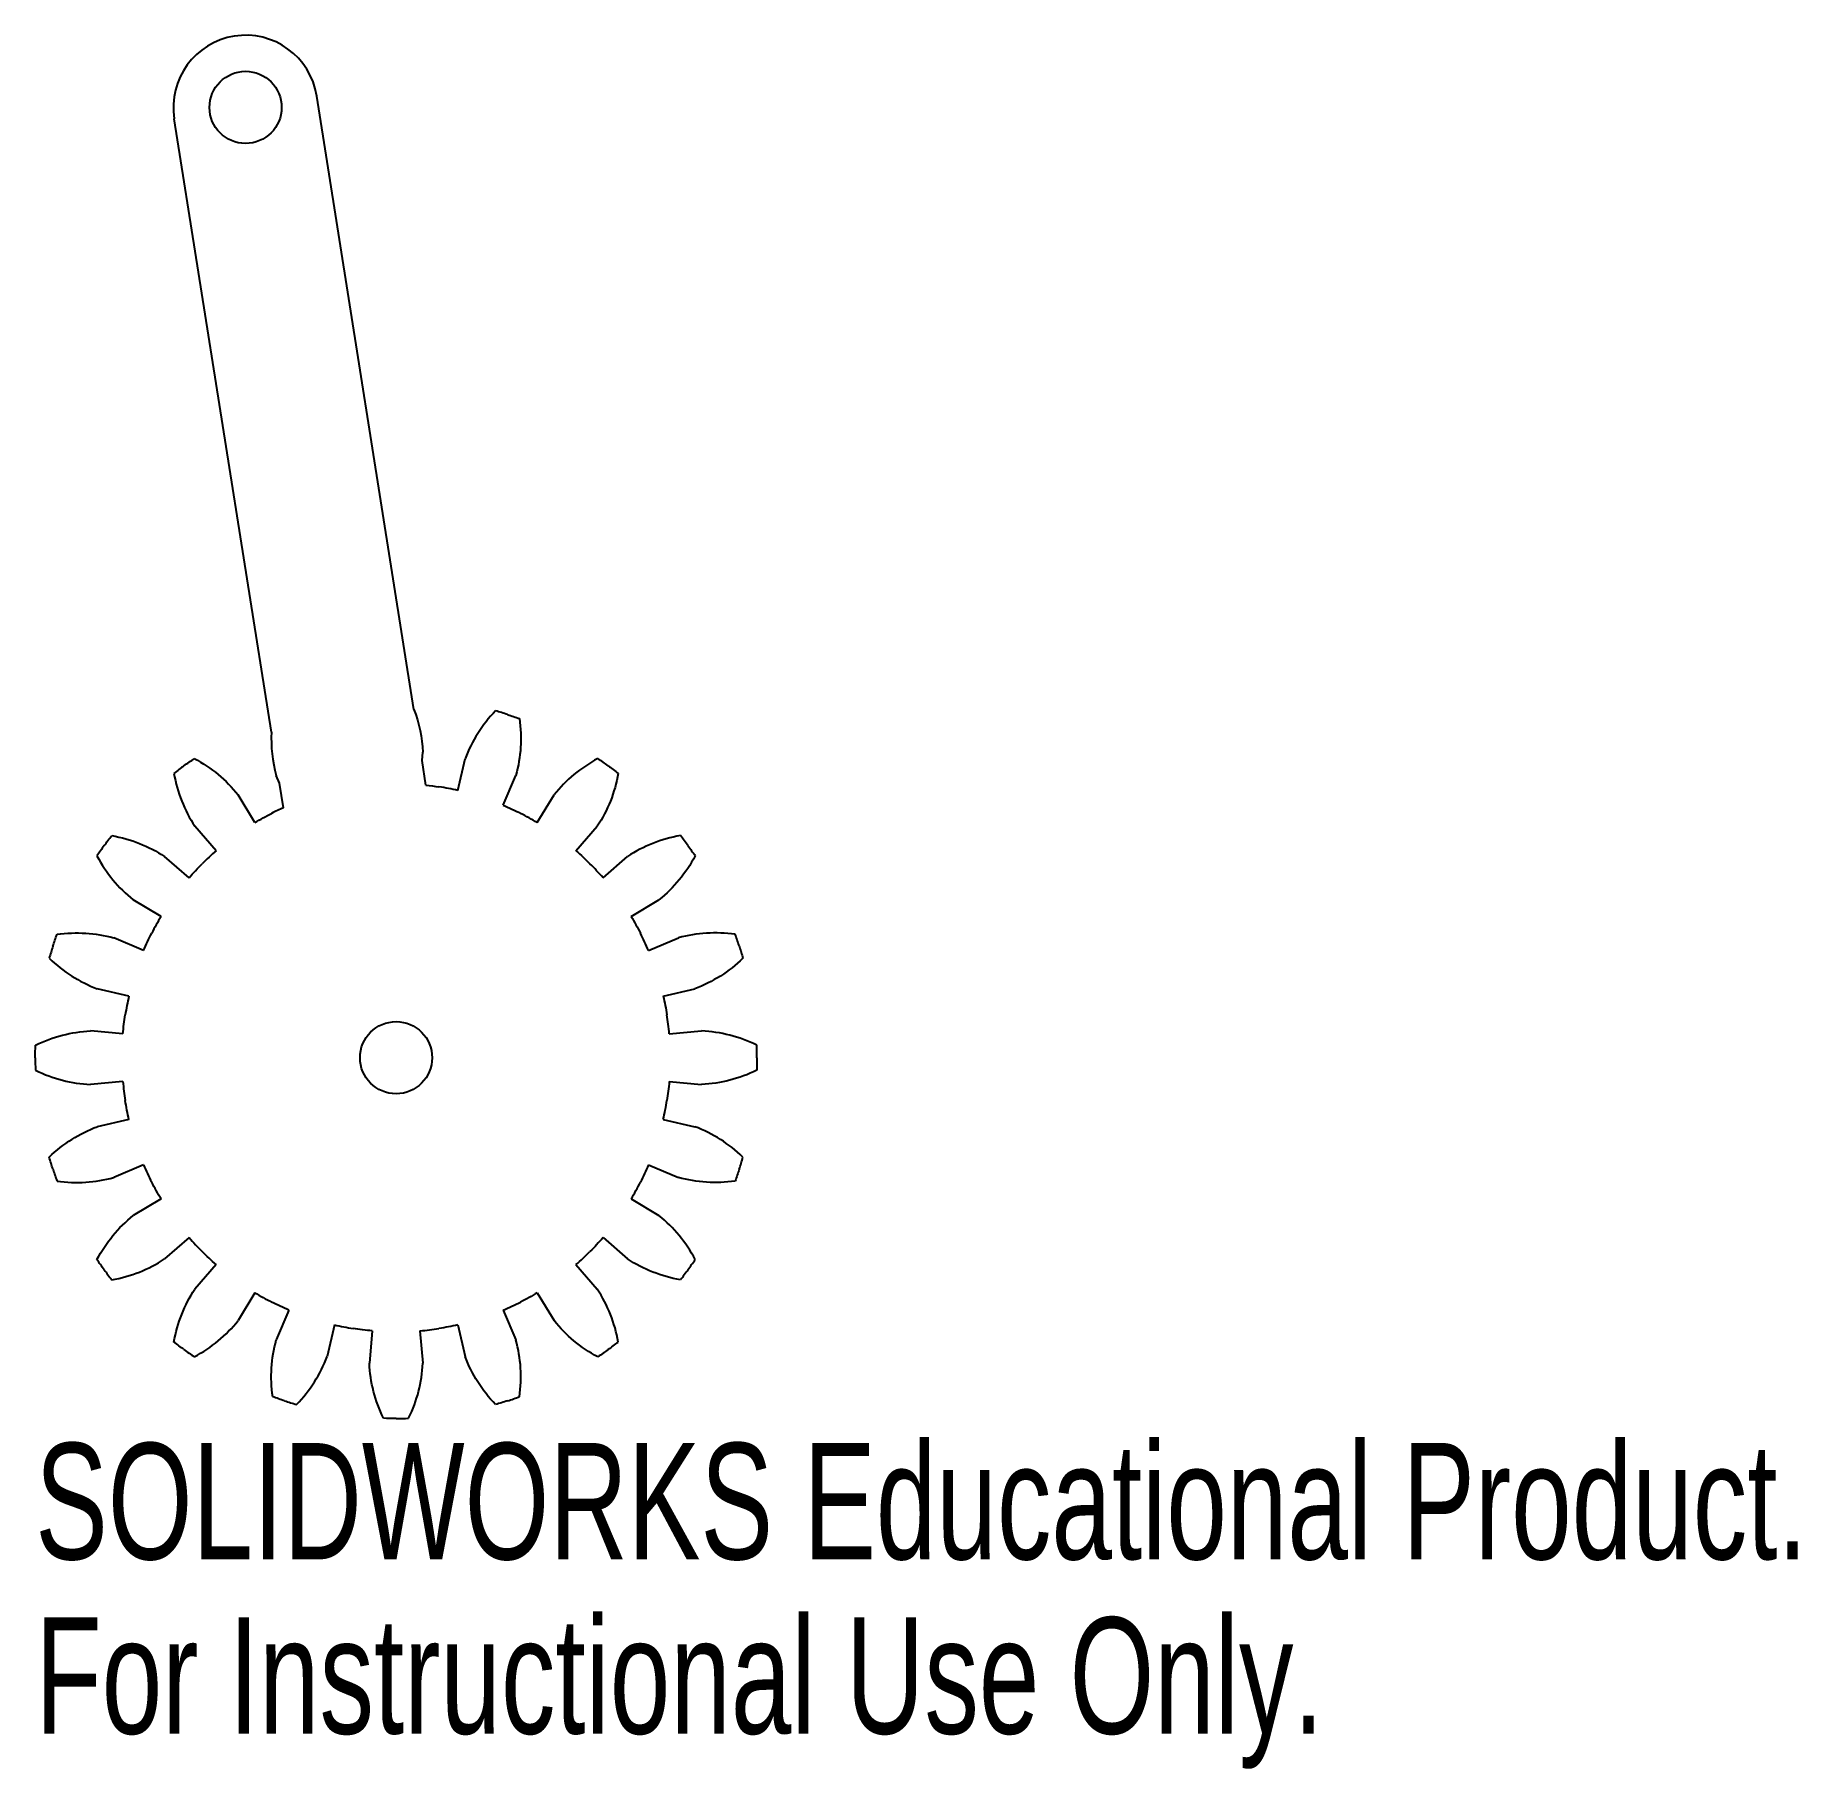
# Model space of a CAD drawing. Header units: millimetres. Extents: x -15 to 58.3, y -29.6 to 42.5.
import ezdxf

# ---------------------------------------------------------------- set-up
doc = ezdxf.new("R2010")
doc.units = ezdxf.units.MM
doc.styles.add('SLDTEXTSTYLE0', font='TXT', dxfattribs={"width": 0.7})

msp = doc.modelspace()

# ---------------------------------------------------------------- linework, layer by layer
at = {"color": 7, "linetype": 'Continuous', "lineweight": 25}
for p, q in [((0.744, 14.478), (-3.294, 39.977)), ((-5.182, 13.539), (-9.22, 39.038)), ((1.081, 12.354), (1.111, 12.701)), ((-4.845, 11.415), (-4.982, 11.736)), ((1.243, 11.332), (1.081, 12.354)), ((2.564, 11.108), (2.868, 12.423)), ((4.454, 10.494), (4.982, 11.736)), ((-4.684, 10.394), (-4.845, 11.415)), ((-5.871, 9.772), (-6.567, 10.929)), ((5.871, 9.772), (6.567, 10.929)), ((-7.479, 8.604), (-8.365, 9.623)), ((7.479, 8.604), (8.365, 9.623)), ((-8.604, 7.479), (-9.623, 8.365)), ((8.604, 7.479), (9.623, 8.365)), ((-9.772, 5.871), (-10.929, 6.567)), ((9.772, 5.871), (10.929, 6.567)), ((-10.494, 4.454), (-11.736, 4.982)), ((10.494, 4.454), (11.736, 4.982)), ((-11.108, 2.564), (-12.423, 2.868)), ((11.108, 2.564), (12.423, 2.868)), ((-11.357, 0.994), (-12.701, 1.111)), ((11.357, 0.994), (12.701, 1.111)), ((-11.357, -0.994), (-12.701, -1.111)), ((11.357, -0.994), (12.701, -1.111)), ((-11.108, -2.564), (-12.423, -2.868)), ((11.108, -2.564), (12.423, -2.868)), ((-10.494, -4.454), (-11.736, -4.982)), ((10.494, -4.454), (11.736, -4.982)), ((-9.772, -5.871), (-10.929, -6.567)), ((9.772, -5.871), (10.929, -6.567)), ((-8.604, -7.479), (-9.623, -8.365)), ((8.604, -7.479), (9.623, -8.365)), ((-7.479, -8.604), (-8.365, -9.623)), ((7.479, -8.604), (8.365, -9.623)), ((-5.871, -9.772), (-6.567, -10.929)), ((5.871, -9.772), (6.567, -10.929)), ((-4.454, -10.494), (-4.982, -11.736)), ((4.454, -10.494), (4.982, -11.736)), ((-2.564, -11.108), (-2.868, -12.423)), ((-0.994, -11.357), (-1.111, -12.701)), ((0.994, -11.357), (1.111, -12.701)), ((2.564, -11.108), (2.868, -12.423))]:
    msp.add_line(p, q, dxfattribs=at)
for centre in [(-6.257, 39.508), (0, 0)]:
    msp.add_circle(centre, 1.5, dxfattribs=at)
msp.add_arc((-6.257, 39.508), 3, 9, 189, dxfattribs=at)
for points in [[(0.744, 14.478), (0.96, 13.905), (1.082, 13.313), (1.111, 12.701)], [(4.135, 14.419), (3.572, 13.834), (3.15, 13.169), (2.868, 12.423)], [(4.635, 14.266), (4.469, 14.32), (4.302, 14.371), (4.135, 14.419)], [(4.635, 14.266), (4.801, 14.212), (4.966, 14.155), (5.13, 14.095)], [(5.13, 14.095), (5.242, 13.292), (5.192, 12.505), (4.982, 11.736)], [(-5.182, 13.539), (-5.21, 12.928), (-5.143, 12.327), (-4.982, 11.736)], [(-8.817, 12.135), (-8.958, 12.033), (-9.097, 11.928), (-9.235, 11.82)], [(-9.235, 11.82), (-9.093, 11.021), (-8.802, 10.289), (-8.365, 9.623)], [(-8.817, 12.135), (-8.676, 12.238), (-8.533, 12.338), (-8.388, 12.436)], [(-8.388, 12.436), (-7.672, 12.053), (-7.065, 11.551), (-6.567, 10.929)], [(8.388, 12.436), (7.672, 12.053), (7.065, 11.551), (6.567, 10.929)], [(9.235, 11.82), (9.093, 11.021), (8.802, 10.289), (8.365, 9.623)], [(8.817, 12.135), (8.676, 12.238), (8.533, 12.338), (8.388, 12.436)], [(8.817, 12.135), (8.958, 12.033), (9.097, 11.928), (9.235, 11.82)], [(1.243, 11.332), (1.424, 11.313), (1.604, 11.288), (1.783, 11.26)], [(2.564, 11.108), (2.306, 11.168), (2.045, 11.218), (1.783, 11.26)], [(-4.684, 10.394), (-4.85, 10.319), (-5.014, 10.24), (-5.176, 10.158)], [(4.454, 10.494), (4.699, 10.39), (4.939, 10.278), (5.176, 10.158)], [(-5.871, 9.772), (-5.644, 9.909), (-5.412, 10.037), (-5.176, 10.158)], [(5.871, 9.772), (5.644, 9.909), (5.412, 10.037), (5.176, 10.158)], [(-12.135, 8.817), (-12.238, 8.676), (-12.338, 8.533), (-12.436, 8.388)], [(-12.135, 8.817), (-12.033, 8.958), (-11.928, 9.097), (-11.82, 9.235)], [(-11.82, 9.235), (-11.021, 9.093), (-10.289, 8.802), (-9.623, 8.365)], [(11.82, 9.235), (11.021, 9.093), (10.289, 8.802), (9.623, 8.365)], [(12.135, 8.817), (12.033, 8.958), (11.928, 9.097), (11.82, 9.235)], [(12.135, 8.817), (12.238, 8.676), (12.338, 8.533), (12.436, 8.388)], [(-12.436, 8.388), (-12.053, 7.672), (-11.551, 7.065), (-10.929, 6.567)], [(-8.604, 7.479), (-8.43, 7.68), (-8.249, 7.874), (-8.061, 8.061)], [(-7.479, 8.604), (-7.68, 8.43), (-7.874, 8.249), (-8.061, 8.061)], [(7.479, 8.604), (7.68, 8.43), (7.874, 8.249), (8.061, 8.061)], [(8.604, 7.479), (8.43, 7.68), (8.249, 7.874), (8.061, 8.061)], [(12.436, 8.388), (12.053, 7.672), (11.551, 7.065), (10.929, 6.567)], [(-9.772, 5.871), (-9.909, 5.644), (-10.037, 5.412), (-10.158, 5.176)], [(9.772, 5.871), (9.909, 5.644), (10.037, 5.412), (10.158, 5.176)], [(-14.266, 4.635), (-14.212, 4.801), (-14.155, 4.966), (-14.095, 5.13)], [(-14.095, 5.13), (-13.292, 5.242), (-12.505, 5.192), (-11.736, 4.982)], [(-10.494, 4.454), (-10.39, 4.699), (-10.278, 4.939), (-10.158, 5.176)], [(10.494, 4.454), (10.39, 4.699), (10.278, 4.939), (10.158, 5.176)], [(14.095, 5.13), (13.292, 5.242), (12.505, 5.192), (11.736, 4.982)], [(14.266, 4.635), (14.212, 4.801), (14.155, 4.966), (14.095, 5.13)], [(-14.266, 4.635), (-14.32, 4.469), (-14.371, 4.302), (-14.419, 4.135)], [(14.266, 4.635), (14.32, 4.469), (14.371, 4.302), (14.419, 4.135)], [(-14.419, 4.135), (-13.834, 3.572), (-13.169, 3.15), (-12.423, 2.868)], [(14.419, 4.135), (13.834, 3.572), (13.169, 3.15), (12.423, 2.868)], [(-11.108, 2.564), (-11.168, 2.306), (-11.218, 2.045), (-11.26, 1.783)], [(11.108, 2.564), (11.168, 2.306), (11.218, 2.045), (11.26, 1.783)], [(-11.357, 0.994), (-11.334, 1.258), (-11.301, 1.522), (-11.26, 1.783)], [(11.357, 0.994), (11.334, 1.258), (11.301, 1.522), (11.26, 1.783)], [(-14.991, 0.523), (-14.261, 0.878), (-13.498, 1.074), (-12.701, 1.111)], [(14.991, 0.523), (14.261, 0.878), (13.498, 1.074), (12.701, 1.111)], [(-15, 0), (-15, 0.175), (-14.997, 0.349), (-14.991, 0.523)], [(15, 0), (15, 0.175), (14.997, 0.349), (14.991, 0.523)], [(15, 0), (15, -0.175), (14.997, -0.349), (14.991, -0.523)], [(-15, 0), (-15, -0.175), (-14.997, -0.349), (-14.991, -0.523)], [(-14.991, -0.523), (-14.261, -0.878), (-13.498, -1.074), (-12.701, -1.111)], [(14.991, -0.523), (14.261, -0.878), (13.498, -1.074), (12.701, -1.111)], [(-11.357, -0.994), (-11.334, -1.258), (-11.301, -1.522), (-11.26, -1.783)], [(11.357, -0.994), (11.334, -1.258), (11.301, -1.522), (11.26, -1.783)], [(-11.108, -2.564), (-11.168, -2.306), (-11.218, -2.045), (-11.26, -1.783)], [(11.108, -2.564), (11.168, -2.306), (11.218, -2.045), (11.26, -1.783)], [(-14.419, -4.135), (-13.834, -3.572), (-13.169, -3.15), (-12.423, -2.868)], [(14.419, -4.135), (13.834, -3.572), (13.169, -3.15), (12.423, -2.868)], [(-14.266, -4.635), (-14.32, -4.469), (-14.371, -4.302), (-14.419, -4.135)], [(14.266, -4.635), (14.32, -4.469), (14.371, -4.302), (14.419, -4.135)], [(-14.266, -4.635), (-14.212, -4.801), (-14.155, -4.966), (-14.095, -5.13)], [(-14.095, -5.13), (-13.292, -5.242), (-12.505, -5.192), (-11.736, -4.982)], [(-10.494, -4.454), (-10.39, -4.699), (-10.278, -4.939), (-10.158, -5.176)], [(10.494, -4.454), (10.39, -4.699), (10.278, -4.939), (10.158, -5.176)], [(14.095, -5.13), (13.292, -5.242), (12.505, -5.192), (11.736, -4.982)], [(14.266, -4.635), (14.212, -4.801), (14.155, -4.966), (14.095, -5.13)], [(-9.772, -5.871), (-9.909, -5.644), (-10.037, -5.412), (-10.158, -5.176)], [(9.772, -5.871), (9.909, -5.644), (10.037, -5.412), (10.158, -5.176)], [(-12.436, -8.388), (-12.053, -7.672), (-11.551, -7.065), (-10.929, -6.567)], [(12.436, -8.388), (12.053, -7.672), (11.551, -7.065), (10.929, -6.567)], [(-8.604, -7.479), (-8.43, -7.68), (-8.249, -7.874), (-8.061, -8.061)], [(8.604, -7.479), (8.43, -7.68), (8.249, -7.874), (8.061, -8.061)], [(-12.135, -8.817), (-12.238, -8.676), (-12.338, -8.533), (-12.436, -8.388)], [(-11.82, -9.235), (-11.021, -9.093), (-10.289, -8.802), (-9.623, -8.365)], [(-7.479, -8.604), (-7.68, -8.43), (-7.874, -8.249), (-8.061, -8.061)], [(7.479, -8.604), (7.68, -8.43), (7.874, -8.249), (8.061, -8.061)], [(11.82, -9.235), (11.021, -9.093), (10.289, -8.802), (9.623, -8.365)], [(12.135, -8.817), (12.238, -8.676), (12.338, -8.533), (12.436, -8.388)], [(-12.135, -8.817), (-12.033, -8.958), (-11.928, -9.097), (-11.82, -9.235)], [(12.135, -8.817), (12.033, -8.958), (11.928, -9.097), (11.82, -9.235)], [(-9.235, -11.82), (-9.093, -11.021), (-8.802, -10.289), (-8.365, -9.623)], [(-5.871, -9.772), (-5.644, -9.909), (-5.412, -10.037), (-5.176, -10.158)], [(-4.454, -10.494), (-4.699, -10.39), (-4.939, -10.278), (-5.176, -10.158)], [(4.454, -10.494), (4.699, -10.39), (4.939, -10.278), (5.176, -10.158)], [(5.871, -9.772), (5.644, -9.909), (5.412, -10.037), (5.176, -10.158)], [(9.235, -11.82), (9.093, -11.021), (8.802, -10.289), (8.365, -9.623)], [(-8.388, -12.436), (-7.672, -12.053), (-7.065, -11.551), (-6.567, -10.929)], [(8.388, -12.436), (7.672, -12.053), (7.065, -11.551), (6.567, -10.929)], [(-2.564, -11.108), (-2.306, -11.168), (-2.045, -11.218), (-1.783, -11.26)], [(-0.994, -11.357), (-1.258, -11.334), (-1.522, -11.301), (-1.783, -11.26)], [(0.994, -11.357), (1.258, -11.334), (1.522, -11.301), (1.783, -11.26)], [(2.564, -11.108), (2.306, -11.168), (2.045, -11.218), (1.783, -11.26)], [(-8.817, -12.135), (-8.958, -12.033), (-9.097, -11.928), (-9.235, -11.82)], [(-8.817, -12.135), (-8.676, -12.238), (-8.533, -12.338), (-8.388, -12.436)], [(-5.13, -14.095), (-5.242, -13.292), (-5.192, -12.505), (-4.982, -11.736)], [(-4.135, -14.419), (-3.572, -13.834), (-3.15, -13.169), (-2.868, -12.423)], [(4.135, -14.419), (3.572, -13.834), (3.15, -13.169), (2.868, -12.423)], [(5.13, -14.095), (5.242, -13.292), (5.192, -12.505), (4.982, -11.736)], [(8.817, -12.135), (8.676, -12.238), (8.533, -12.338), (8.388, -12.436)], [(8.817, -12.135), (8.958, -12.033), (9.097, -11.928), (9.235, -11.82)], [(-0.523, -14.991), (-0.878, -14.261), (-1.074, -13.498), (-1.111, -12.701)], [(0.523, -14.991), (0.878, -14.261), (1.074, -13.498), (1.111, -12.701)], [(-4.635, -14.266), (-4.801, -14.212), (-4.966, -14.155), (-5.13, -14.095)], [(-4.635, -14.266), (-4.469, -14.32), (-4.302, -14.371), (-4.135, -14.419)], [(4.635, -14.266), (4.469, -14.32), (4.302, -14.371), (4.135, -14.419)], [(4.635, -14.266), (4.801, -14.212), (4.966, -14.155), (5.13, -14.095)], [(0, -15), (-0.175, -15), (-0.349, -14.997), (-0.523, -14.991)], [(0, -15), (0.175, -15), (0.349, -14.997), (0.523, -14.991)]]:
    msp.add_open_spline(points, degree=3, dxfattribs=at)

# ---------------------------------------------------------------- texts
at = {"color": 7, "linetype": 'Continuous', "char_height": 4.83362, "attachment_point": 1, "style": 'SLDTEXTSTYLE0'}
for s, insert in [('SOLIDWORKS Educational Product.', (-15, -16.02)), ('For Instructional Use Only.', (-15, -23.27))]:
    msp.add_mtext(s, dxfattribs=dict(at, insert=insert))

doc.saveas('drawing.dxf')
